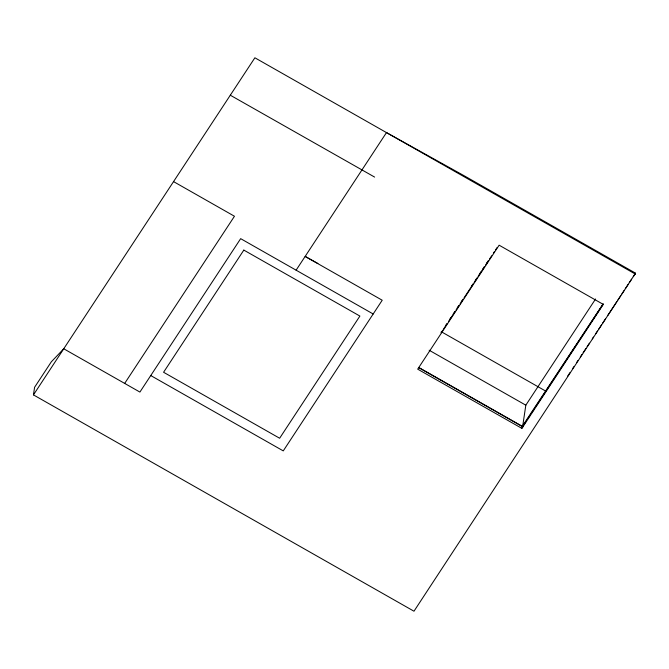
<?xml version="1.0" encoding="UTF-8"?>
<svg xmlns="http://www.w3.org/2000/svg" width="669" height="669" viewBox="0 0 669 669"><rect width="100%" height="100%" fill="white"/><g stroke="black" fill="none" stroke-linecap="round" stroke-linejoin="round"><path stroke-width="1" d="M296.108 270.176L386.481 132.596L463.692 175.487L635.55 273.178L413.986 611.215L33.45 394.894L34.587 387.292L51.329 361.804L63.747 348.775L139.905 392.067L240.664 238.657L373.185 313.995M441.297 331.732L441.155 332.727L442.845 330.152M521.887 428.377L603.304 304.412L499.124 245.189L417.699 369.154L521.887 428.377L522.171 426.454L602.869 304.353M595.577 298.993L525.826 405.18L522.64 426.513L418.735 367.448M33.45 394.894L254.881 57.785L635.408 274.106M124.677 383.404L234.468 216.246L173.547 181.608M445.755 325.443L446.9 323.704M449.769 319.339L450.914 317.591M453.206 314.104L454.928 311.486M457.22 307.991L458.942 305.373M461.234 301.886L462.948 299.269M471.327 286.524L473.025 283.932M475.291 280.478L476.997 277.886M479.263 274.441L480.961 271.848M482.667 269.256L484.364 266.663M486.631 263.21L488.337 260.626M443.413 329.29L446.85 324.055M448.573 321.438L454.878 311.838M456.024 310.098L458.884 305.733M460.029 303.985L462.321 300.498M464.043 297.881L470.7 287.745M471.269 286.876L472.975 284.292M474.104 282.561L476.37 279.107M478.076 276.514L484.314 267.023M485.443 265.292L487.718 261.838M489.415 259.254L491.682 255.801M493.388 253.208L494.458 251.586M495.52 249.955L497.126 247.522M523.785 424.773L526.068 421.286M527.214 419.547L530.074 415.198M531.219 413.459L534.071 409.102M535.217 407.362L603.254 303.785M616.86 301.635L607.745 315.467M617.989 299.913L620.824 295.606M621.953 293.875L624.219 290.43M625.356 288.707L628.183 284.392M629.32 282.669L631.586 279.216M633.284 276.632L635.55 273.178M567.68 376.087L569.971 372.616M572.831 368.293L573.977 366.562M576.837 362.23L577.983 360.499M580.274 357.029L581.988 354.436M583.134 352.705L585.994 348.373M587.139 346.642L589.431 343.18M592.291 338.849L593.436 337.117M595.728 333.655L597.442 331.055M598.588 329.324L601.448 324.992M602.593 323.261L605.453 318.929M374.615 177.084L230.295 95.207M317.867 263.486L305.148 256.419L382.216 300.23L283.263 450.889L150.751 375.552M442.209 332.25L545.486 390.964M429.155 350.23L525.826 405.18M418.894 367.749L522.932 426.889M243.825 250.097L163.579 372.265L279.642 438.245L359.889 316.069L243.825 250.097"/></g></svg>
